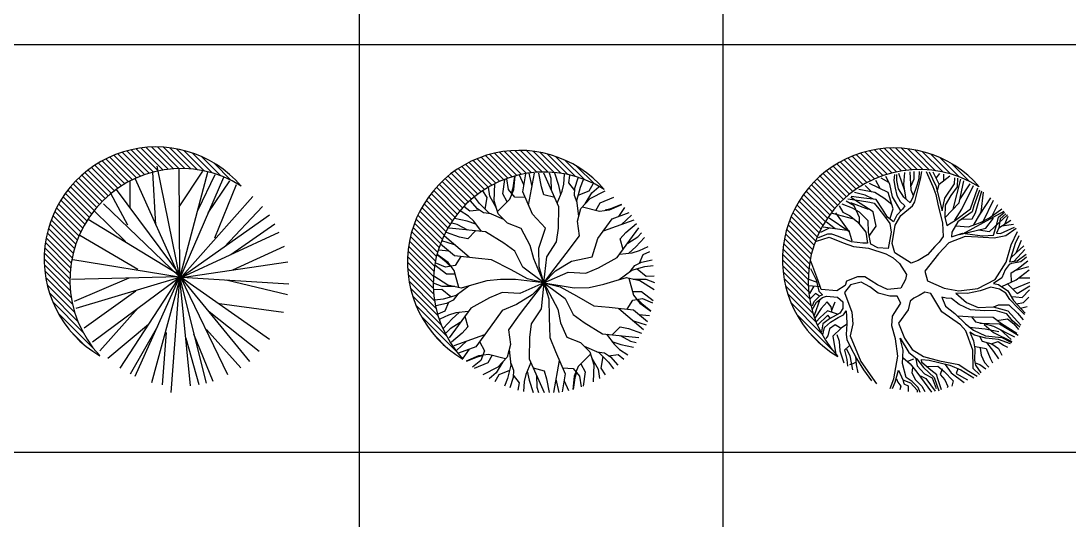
# Model space of a CAD drawing. Header units: millimetres. Extents: x -4017 to 59953, y -688 to 66564.
# Drawn here: x 8113 to 14185, y 13705 to 16596 of the extents above; entities that cross this region are included whole.
import ezdxf

# ---------------------------------------------------------------- set-up
doc = ezdxf.new("R2010")
doc.units = ezdxf.units.MM
doc.layers.add('www.cad-blocks.net', color=7, linetype='Continuous')
doc.styles.get("Standard").update_dxf_attribs({"font": 'arial.ttf'})

# ---------------------------------------------------------------- blocks, each defined once
blk = doc.blocks.new('A$C516926BB')
for p, q in [((12.5317, 38.5194), (12.5317, 0)), ((14.6381, 38.5194), (14.6381, 0)), ((0, 7.0831), (60.3118, 7.0831)), ((0, 4.7221), (62.4121, 4.7221))]:
    blk.add_line(p, q)
blk = doc.blocks.new('A$C42480E2E')
for p, q in [((0.6075, 1.2695), (0.478, 1.399)), ((0.6337, 1.2768), (0.5048, 1.4057)), ((0.6607, 1.2831), (0.5325, 1.4114)), ((0.6889, 1.2884), (0.5614, 1.4159)), ((0.7182, 1.2925), (0.5914, 1.4193)), ((0.7487, 1.2954), (0.6228, 1.4213)), ((0.7807, 1.2968), (0.6558, 1.4218)), ((0.8143, 1.2966), (0.6905, 1.4204)), ((0.8499, 1.2945), (0.7274, 1.417)), ((0.8877, 1.29), (0.7669, 1.4109)), ((0.9285, 1.2827), (0.8098, 1.4014)), ((0.4679, 1.2087), (0.3354, 1.3412)), ((0.4893, 1.2207), (0.3572, 1.3528)), ((0.5115, 1.232), (0.3798, 1.3636)), ((0.5343, 1.2425), (0.4032, 1.3737)), ((0.5579, 1.2523), (0.4273, 1.383)), ((0.5823, 1.2614), (0.4522, 1.3914)), ((0.9732, 1.2714), (0.8574, 1.3872)), ((1.0234, 1.2546), (0.9123, 1.3656)), ((0.3889, 1.1541), (0.2545, 1.2885)), ((0.4077, 1.1687), (0.2737, 1.3026)), ((0.4271, 1.1827), (0.2936, 1.3162)), ((0.4472, 1.196), (0.3142, 1.329)), ((0.647, 0.9719), (0.6302, 1.2764)), ((0.6522, 1.3101), (0.7842, 0.6665)), ((0.7795, 1.2964), (0.7848, 0.6737)), ((0.7818, 1.0761), (0.9189, 1.2827)), ((0.7848, 0.6557), (0.9486, 1.2756)), ((1.0832, 1.2282), (0.982, 1.3294)), ((0.3198, 1.0895), (0.1837, 1.2256)), ((0.3362, 1.1066), (0.2005, 1.2422)), ((0.3531, 1.123), (0.2179, 1.2583)), ((0.3707, 1.1389), (0.2359, 1.2737)), ((0.4973, 1.0725), (0.4973, 1.2255)), ((0.5273, 1.238), (0.7842, 0.6665)), ((1.0384, 1.2445), (0.7848, 0.6557)), ((0.8926, 1.0582), (0.9907, 1.2629)), ((0.9495, 1.0402), (1.0762, 1.2266)), ((0.2745, 1.0346), (0.137, 1.1721)), ((0.289, 1.0535), (0.152, 1.1905)), ((0.3041, 1.0718), (0.1675, 1.2084)), ((0.417, 1.1758), (0.7998, 0.6628)), ((0.9884, 0.8964), (1.1144, 1.2052)), ((0.2349, 0.9739), (0.096, 1.1129)), ((0.2474, 0.9948), (0.109, 1.1333)), ((0.2607, 1.015), (0.1227, 1.153)), ((0.4854, 0.9683), (0.3869, 1.1525)), ((0.7848, 0.6557), (1.2089, 1.1351)), ((0.2015, 0.9072), (0.0609, 1.0477)), ((0.2119, 0.9301), (0.0719, 1.0702)), ((0.223, 0.9524), (0.0836, 1.0919)), ((0.4704, 0.8749), (0.2893, 1.0517)), ((0.7843, 0.6701), (0.3436, 1.0921)), ((1.0423, 0.8426), (1.2656, 1.077)), ((0.1749, 0.8335), (0.0324, 0.9759)), ((0.1829, 0.8589), (0.0411, 1.0007)), ((0.1918, 0.8834), (0.0506, 1.0246)), ((0.2552, 1.0029), (0.7788, 0.6844)), ((1.3047, 1.0266), (0.7938, 0.6664)), ((1.0813, 0.7994), (1.3363, 0.9763)), ((0.1617, 0.7799), (0.0177, 0.9239)), ((0.1678, 0.8071), (0.0246, 0.9504)), ((0.7938, 0.6664), (1.3611, 0.9277)), ((0.1528, 0.722), (0.0069, 0.8678)), ((0.1567, 0.7515), (0.0118, 0.8964)), ((0.5423, 0.7132), (0.2066, 0.9097)), ((0.149, 0.6589), (0.0009, 0.807)), ((0.1502, 0.6912), (0.0032, 0.8381)), ((1.0933, 0.7096), (1.3915, 0.8466)), ((0.1496, 0.6249), (0, 0.7745)), ((0.1521, 0.589), (0.0008, 0.7403)), ((0.1665, 0.7708), (0.7818, 0.67)), ((0.7968, 0.6665), (1.4114, 0.7559)), ((0.1571, 0.5506), (0.0037, 0.704)), ((0.7818, 0.67), (0.1579, 0.6544)), ((0.7848, 0.67), (0.9392, 0.0549)), ((0.7878, 0.67), (1.1886, 0.1805)), ((0.1651, 0.5092), (0.0091, 0.6652)), ((0.1773, 0.4636), (0.0176, 0.6232)), ((0.4913, 0.6628), (0.1732, 0.5278)), ((0.7848, 0.6665), (0.1841, 0.4862)), ((0.2808, 0.2925), (0.7812, 0.6664)), ((0.4397, 0.1413), (0.7758, 0.6557)), ((0.5273, 0.095), (0.7842, 0.6664)), ((0.6234, 0.0583), (0.7848, 0.6485)), ((0.7843, 0.6628), (0.7337, 0)), ((0.7848, 0.6628), (0.8455, 0.0391)), ((1.0633, 0.1024), (0.7908, 0.6665)), ((1.3047, 0.3064), (0.7938, 0.6665)), ((1.4166, 0.628), (0.7968, 0.6665)), ((1.0543, 0.6521), (1.4098, 0.5667)), ((0.1956, 0.4119), (0.0305, 0.577)), ((0.5302, 0.5874), (0.2309, 0.3719)), ((0.2247, 0.3493), (0.0498, 0.5243)), ((0.5452, 0.4904), (0.3227, 0.2415)), ((1.0154, 0.5156), (1.3867, 0.4652)), ((0.2879, 0.2527), (0.081, 0.4597)), ((0.9555, 0.4688), (1.246, 0.2388)), ((0.6051, 0.3934), (0.3678, 0.1969)), ((0.6561, 0.3825), (0.4987, 0.1067)), ((0.9405, 0.3646), (1.1392, 0.1436)), ((0.224, 0.2832), (0.1582, 0.349)), ((0.7069, 0.3467), (0.6837, 0.0451)), ((0.8208, 0.3143), (0.8966, 0.0459)), ((0.8656, 0.3395), (0.9773, 0.0656))]:
    blk.add_line(p, q)
for centre, radius, start, end in [((0.6484, 0.7734), 0.6484, 40.62303, 239.74497), ((0.7935, 0.6524), 0.6445, 57.42646, 222.94154)]:
    blk.add_arc(centre, radius, start, end)
at = {"width": 0.8, "flags": 9}
for tag, p in [('YSIZE', (0.7789, 0.6604)), ('XSIZE', (0.7828, 0.6604)), ('XSIZE', (0.7876, 0.6648)), ('YSIZE', (0.7876, 0.6648))]:
    blk.add_attdef(tag, p, '', height=0.000252, dxfattribs=at)
blk = doc.blocks.new('A$C1658129A')
for p, q in [((0.7182, 1.2727), (0.5914, 1.3994)), ((0.7487, 1.2755), (0.6228, 1.4014)), ((0.7807, 1.277), (0.6558, 1.4019)), ((0.8143, 1.2767), (0.6905, 1.4006)), ((0.8499, 1.2746), (0.7274, 1.3971)), ((0.5115, 1.2121), (0.3798, 1.3437)), ((0.5343, 1.2227), (0.4032, 1.3538)), ((0.5579, 1.2325), (0.4273, 1.3631)), ((0.5823, 1.2415), (0.4522, 1.3716)), ((0.6075, 1.2497), (0.478, 1.3792)), ((0.6337, 1.2569), (0.5048, 1.3858)), ((0.6607, 1.2633), (0.5325, 1.3915)), ((0.6889, 1.2685), (0.5614, 1.3961)), ((0.8877, 1.2702), (0.7669, 1.391)), ((0.9285, 1.2628), (0.8098, 1.3815)), ((0.9732, 1.2515), (0.8574, 1.3673)), ((1.0234, 1.2347), (0.9123, 1.3458)), ((0.4077, 1.1488), (0.2737, 1.2827)), ((0.4271, 1.1628), (0.2936, 1.2963)), ((0.4472, 1.1761), (0.3142, 1.3092)), ((0.4679, 1.1888), (0.3354, 1.3214)), ((0.4893, 1.2008), (0.3572, 1.3329)), ((1.0832, 1.2083), (0.982, 1.3095)), ((0.3362, 1.0867), (0.2005, 1.2224)), ((0.3531, 1.1031), (0.2179, 1.2384)), ((0.3707, 1.119), (0.2359, 1.2538)), ((0.3889, 1.1342), (0.2545, 1.2686)), ((0.552, 1.1496), (0.5639, 1.2335)), ((0.5847, 1.1756), (0.576, 1.238)), ((0.6116, 1.1861), (0.622, 1.2525)), ((0.6154, 1.1753), (0.6237, 1.253)), ((0.6749, 1.2024), (0.6486, 1.2592)), ((0.6681, 1.1624), (0.6859, 1.2665)), ((0.7022, 1.0846), (0.7368, 1.2702)), ((0.7225, 1.1935), (0.705, 1.2694)), ((0.7761, 1.1913), (0.7613, 1.2702)), ((0.8766, 1.0757), (0.7908, 1.2702)), ((0.8325, 1.2387), (0.8227, 1.2702)), ((0.8346, 1.1708), (0.8325, 1.2387)), ((0.8766, 1.1992), (0.8545, 1.2702)), ((0.9061, 1.2071), (0.9103, 1.264)), ((0.9355, 1.215), (0.9417, 1.2572)), ((0.9691, 1.1702), (0.9355, 1.215)), ((0.9699, 1.1835), (0.9894, 1.2437)), ((1.0017, 1.1887), (1.0201, 1.2328)), ((0.289, 1.0336), (0.152, 1.1706)), ((0.3041, 1.0519), (0.1675, 1.1885)), ((0.3198, 1.0696), (0.1837, 1.2057)), ((0.4609, 1.1285), (0.437, 1.1684)), ((0.4774, 1.1361), (0.4691, 1.1884)), ((0.502, 1.1105), (0.5058, 1.2082)), ((0.6215, 1.1309), (0.5847, 1.1756)), ((0.5928, 1.1204), (0.6154, 1.1753)), ((0.6019, 1.1546), (0.6116, 1.1861)), ((0.7245, 1.0336), (0.6681, 1.1624)), ((0.7908, 1.144), (0.7761, 1.1913)), ((0.8671, 1.0973), (0.8963, 1.1651)), ((0.888, 1.146), (0.8766, 1.1992)), ((0.8963, 1.1651), (0.9061, 1.2071)), ((0.9674, 1.1414), (0.9699, 1.1835)), ((0.9821, 1.1125), (1.0017, 1.1887)), ((0.99, 1.1433), (1.0533, 1.1677)), ((1.0302, 1.0931), (1.068, 1.1572)), ((1.0533, 1.1677), (1.0758, 1.2083)), ((1.0582, 1.123), (1.1447, 1.1686)), ((1.068, 1.1572), (1.1092, 1.1905)), ((0.2349, 0.9541), (0.096, 1.093)), ((0.2474, 0.9749), (0.109, 1.1134)), ((0.2607, 0.9951), (0.1227, 1.1331)), ((0.2745, 1.0147), (0.137, 1.1522)), ((0.4055, 1.0642), (0.3632, 1.1112)), ((0.4169, 1.0944), (0.388, 1.1324)), ((0.4732, 1.0393), (0.4169, 1.0944)), ((0.4505, 1.0616), (0.4609, 1.1285)), ((0.514, 1.0713), (0.4774, 1.1361)), ((0.5252, 1.0348), (0.502, 1.1105)), ((0.5211, 1.0481), (0.5928, 1.1204)), ((0.5775, 1.105), (0.552, 1.1496)), ((0.683, 1.1284), (0.6215, 1.1309)), ((0.8534, 1.1284), (0.7908, 1.144)), ((0.9836, 1.0998), (0.9674, 1.1414)), ((0.9924, 1.021), (0.9821, 1.1125)), ((1.0042, 1.0652), (1.0582, 1.123)), ((1.0912, 1.0549), (1.1171, 1.0993)), ((1.1171, 1.0993), (1.1957, 1.131)), ((0.2119, 0.9103), (0.0719, 1.0503)), ((0.223, 0.9325), (0.0836, 1.072)), ((0.3531, 1.0208), (0.306, 1.0529)), ((0.361, 1.0502), (0.3276, 1.0766)), ((0.4166, 1.0569), (0.361, 1.0502)), ((0.4407, 1.041), (0.4055, 1.0642)), ((0.4849, 1.0342), (0.4407, 1.041)), ((0.5575, 1.0025), (0.4732, 1.0393)), ((0.5791, 0.981), (0.5252, 1.0348)), ((0.8005, 0.9521), (0.7245, 1.0336)), ((0.8742, 0.9521), (0.8766, 1.0757)), ((0.9846, 0.9916), (1.0042, 1.0652)), ((1.0137, 1.0753), (1.1122, 1.0494)), ((1.1122, 1.0494), (1.1711, 1.0573)), ((1.1464, 1.0586), (1.1785, 1.0659)), ((1.1711, 1.0573), (1.2424, 1.0889)), ((1.1785, 1.0659), (1.2412, 1.0901)), ((1.1862, 1.0052), (1.2853, 1.0418)), ((1.2242, 1.0193), (1.2602, 1.0705)), ((0.1829, 0.839), (0.0411, 0.9808)), ((0.1918, 0.8635), (0.0506, 1.0047)), ((0.2015, 0.8873), (0.0609, 1.0279)), ((0.289, 0.9728), (0.2568, 0.9801)), ((0.3453, 0.9913), (0.2727, 1.0077)), ((0.3489, 0.9408), (0.289, 0.9728)), ((0.3971, 0.9746), (0.3453, 0.9913)), ((0.3847, 0.9913), (0.3531, 1.0208)), ((0.4288, 0.9321), (0.3847, 0.9913)), ((0.658, 0.9496), (0.5791, 0.981)), ((0.9968, 0.9075), (0.9846, 0.9916)), ((1.1029, 0.8919), (1.1862, 1.0052)), ((1.1358, 0.9367), (1.3139, 0.9996)), ((1.2403, 0.9736), (1.2973, 1.0267)), ((1.2652, 0.9262), (1.3262, 0.9784)), ((0.1678, 0.7873), (0.0246, 0.9305)), ((0.1749, 0.8136), (0.0324, 0.9561)), ((0.3018, 0.9003), (0.2261, 0.927)), ((0.4523, 0.9296), (0.2408, 0.9525)), ((0.395, 0.9358), (0.3501, 0.8894)), ((0.5581, 0.8657), (0.4523, 0.9296)), ((0.7112, 0.8514), (0.658, 0.9496)), ((0.7613, 0.8365), (0.8005, 0.9521)), ((0.8643, 0.8733), (0.8742, 0.9521)), ((1.2153, 0.7812), (1.3409, 0.9529)), ((1.2316, 0.8898), (1.2652, 0.9262)), ((1.3344, 0.901), (1.3569, 0.9252)), ((0.1567, 0.7316), (0.0118, 0.8765)), ((0.1617, 0.76), (0.0177, 0.904)), ((0.2729, 0.7924), (0.1916, 0.8598)), ((0.2732, 0.855), (0.1987, 0.8778)), ((0.3574, 0.783), (0.2139, 0.9058)), ((0.3501, 0.8894), (0.3018, 0.9003)), ((0.6214, 0.8177), (0.5581, 0.8657)), ((0.7327, 0.7747), (0.7112, 0.8514)), ((0.8079, 0.7865), (0.8643, 0.8733)), ((0.92, 0.8054), (0.9968, 0.9075)), ((1.0703, 0.7853), (1.1029, 0.8919)), ((1.2493, 0.8277), (1.2316, 0.8898)), ((1.2767, 0.8652), (1.3344, 0.901)), ((1.3223, 0.843), (1.3728, 0.8976)), ((0.1502, 0.6713), (0.0032, 0.8182)), ((0.1528, 0.7021), (0.0069, 0.848)), ((0.2242, 0.7553), (0.1718, 0.7975)), ((0.2354, 0.7532), (0.1723, 0.7992)), ((0.2417, 0.8183), (0.1794, 0.8238)), ((0.4126, 0.7768), (0.2729, 0.7924)), ((0.6683, 0.7255), (0.6214, 0.8177)), ((0.7638, 0.7287), (0.7613, 0.8365)), ((0.8555, 0.7226), (0.92, 0.8054)), ((1.2293, 0.8003), (1.3026, 0.8089)), ((1.2819, 0.8065), (1.3223, 0.843)), ((1.3026, 0.8089), (1.3439, 0.8215)), ((1.3435, 0.7484), (1.3655, 0.7999)), ((1.3439, 0.8215), (1.3953, 0.8462)), ((1.3655, 0.7999), (1.4051, 0.8157)), ((0.1496, 0.605), (0, 0.7546)), ((0.149, 0.639), (0.0009, 0.7872)), ((0.2259, 0.6854), (0.1592, 0.7376)), ((0.2198, 0.7267), (0.1614, 0.7504)), ((0.2769, 0.7362), (0.2198, 0.7267)), ((0.2466, 0.7311), (0.2242, 0.7553)), ((0.2716, 0.7061), (0.2354, 0.7532)), ((0.3098, 0.7883), (0.2769, 0.7362)), ((0.4871, 0.7686), (0.4126, 0.7768)), ((0.6018, 0.7101), (0.4871, 0.7686)), ((0.791, 0.6351), (0.7327, 0.7747)), ((0.791, 0.6351), (0.7638, 0.7287)), ((0.791, 0.6351), (0.8079, 0.7865)), ((0.8584, 0.7055), (0.9505, 0.7615)), ((0.9505, 0.7615), (1.0703, 0.7853)), ((1.1071, 0.7216), (1.2153, 0.7812)), ((1.2897, 0.7007), (1.3177, 0.7355)), ((1.3, 0.7083), (1.3758, 0.7294)), ((1.3177, 0.7355), (1.3553, 0.7544)), ((1.3553, 0.7544), (1.4172, 0.7676)), ((1.3758, 0.7294), (1.4232, 0.7355)), ((0.1521, 0.5691), (0.0008, 0.7204)), ((0.1571, 0.5307), (0.0037, 0.6841)), ((0.2349, 0.6225), (0.1521, 0.6746)), ((0.2773, 0.6852), (0.2259, 0.6854)), ((0.2984, 0.6079), (0.2716, 0.7061)), ((0.6963, 0.6584), (0.6018, 0.7101)), ((0.791, 0.6351), (0.6683, 0.7255)), ((0.791, 0.6351), (0.8555, 0.7226)), ((0.791, 0.6351), (0.8584, 0.7055)), ((0.791, 0.6351), (0.9306, 0.6962)), ((0.9306, 0.6962), (1.0339, 0.6907)), ((1.0339, 0.6907), (1.1071, 0.7216)), ((1.2259, 0.6536), (1.3, 0.7083)), ((1.3306, 0.7168), (1.3833, 0.6743)), ((1.3833, 0.6743), (1.4298, 0.6751)), ((0.1651, 0.4893), (0.0091, 0.6453)), ((0.2004, 0.614), (0.1509, 0.633)), ((0.2748, 0.6133), (0.2004, 0.614)), ((0.3119, 0.6047), (0.2349, 0.6225)), ((0.3561, 0.6166), (0.282, 0.562)), ((0.3855, 0.6245), (0.3119, 0.6047)), ((0.4595, 0.6459), (0.3855, 0.6245)), ((0.5393, 0.6551), (0.4595, 0.6459)), ((0.6253, 0.6551), (0.5393, 0.6551)), ((0.791, 0.6351), (0.6253, 0.6551)), ((0.791, 0.6351), (0.6514, 0.5741)), ((0.791, 0.6351), (0.6836, 0.4986)), ((0.791, 0.6351), (0.6963, 0.6584)), ((0.791, 0.6351), (0.7235, 0.5648)), ((0.791, 0.6351), (0.7741, 0.4837)), ((0.791, 0.6351), (0.9661, 0.606)), ((0.791, 0.6351), (0.8709, 0.4832)), ((0.791, 0.6351), (0.9136, 0.5448)), ((0.791, 0.6351), (0.8857, 0.6119)), ((0.791, 0.6351), (0.8182, 0.5415)), ((0.8857, 0.6119), (0.9802, 0.5602)), ((0.9661, 0.606), (1.052, 0.609)), ((1.052, 0.609), (1.138, 0.6275)), ((1.138, 0.6275), (1.1965, 0.6457)), ((1.1965, 0.6457), (1.27, 0.6655)), ((1.27, 0.6655), (1.3471, 0.6477)), ((1.2835, 0.6624), (1.3104, 0.5641)), ((1.3072, 0.6569), (1.3816, 0.6562)), ((1.3471, 0.6477), (1.4298, 0.5956)), ((1.3816, 0.6562), (1.4311, 0.6372)), ((0.1773, 0.4437), (0.0176, 0.6034)), ((0.1956, 0.392), (0.0305, 0.5571)), ((0.1986, 0.596), (0.1522, 0.5952)), ((0.2514, 0.5534), (0.1986, 0.596)), ((0.282, 0.562), (0.2062, 0.5408)), ((0.2923, 0.5696), (0.2643, 0.5347)), ((0.4749, 0.5487), (0.3666, 0.489)), ((0.5481, 0.5796), (0.4749, 0.5487)), ((0.6514, 0.5741), (0.5481, 0.5796)), ((0.7235, 0.5648), (0.6315, 0.5087)), ((0.9802, 0.5602), (1.0797, 0.5017)), ((1.3047, 0.585), (1.356, 0.5848)), ((1.3104, 0.5641), (1.3466, 0.5171)), ((1.356, 0.5848), (1.4228, 0.5326)), ((0.2247, 0.3294), (0.0498, 0.5044)), ((0.2062, 0.5408), (0.1588, 0.5347)), ((0.2267, 0.5158), (0.1648, 0.5026)), ((0.2385, 0.5218), (0.2165, 0.4703)), ((0.2643, 0.5347), (0.2267, 0.5158)), ((0.3666, 0.489), (0.2411, 0.3174)), ((0.6315, 0.5087), (0.5485, 0.474)), ((0.6836, 0.4986), (0.6468, 0.4495)), ((0.8182, 0.5415), (0.8207, 0.4338)), ((0.9136, 0.5448), (0.9606, 0.4525)), ((1.0797, 0.5017), (1.1693, 0.4934)), ((1.1693, 0.4934), (1.3091, 0.4779)), ((1.2246, 0.4873), (1.3681, 0.3645)), ((1.2721, 0.482), (1.3051, 0.534)), ((1.3051, 0.534), (1.3622, 0.5436)), ((1.3354, 0.5391), (1.3578, 0.515)), ((1.3466, 0.5171), (1.4097, 0.4711)), ((1.3578, 0.515), (1.4101, 0.4728)), ((1.3622, 0.5436), (1.4206, 0.5198)), ((0.2879, 0.2328), (0.081, 0.4398)), ((0.2165, 0.4703), (0.1769, 0.4545)), ((0.2381, 0.4488), (0.1867, 0.424)), ((0.2596, 0.4272), (0.2092, 0.3726)), ((0.2794, 0.4613), (0.2381, 0.4488)), ((0.3, 0.4637), (0.2596, 0.4272)), ((0.3527, 0.4699), (0.2794, 0.4613)), ((0.3326, 0.4425), (0.3504, 0.3805)), ((0.5485, 0.474), (0.4791, 0.3783)), ((0.6468, 0.4495), (0.5851, 0.3628)), ((0.7741, 0.4837), (0.7176, 0.397)), ((0.8207, 0.4338), (0.8248, 0.3176)), ((0.8709, 0.4832), (0.8862, 0.4035)), ((0.9606, 0.4525), (1.0239, 0.4046)), ((1.3091, 0.4779), (1.3903, 0.4104)), ((1.3403, 0.452), (1.4026, 0.4464)), ((0.2475, 0.3693), (0.2251, 0.345)), ((0.3053, 0.4051), (0.2475, 0.3693)), ((0.3504, 0.3805), (0.3168, 0.3441)), ((0.4791, 0.3783), (0.3958, 0.265)), ((0.7176, 0.397), (0.7078, 0.3181)), ((0.8862, 0.4035), (0.9239, 0.3207)), ((1.0239, 0.4046), (1.1297, 0.3407)), ((1.187, 0.3345), (1.2318, 0.3809)), ((1.2318, 0.3809), (1.2802, 0.37)), ((1.2802, 0.37), (1.3559, 0.3433)), ((1.3088, 0.4153), (1.3833, 0.3925)), ((0.224, 0.2634), (0.1582, 0.3292)), ((0.3168, 0.3441), (0.2558, 0.2918)), ((0.4461, 0.3335), (0.2681, 0.2706)), ((0.5851, 0.3628), (0.5974, 0.2787)), ((0.7078, 0.3181), (0.7054, 0.1946)), ((0.8248, 0.3176), (0.8575, 0.2366)), ((0.9239, 0.3207), (1.0029, 0.2893)), ((1.1297, 0.3407), (1.3411, 0.3178)), ((1.1532, 0.3381), (1.1973, 0.279)), ((1.2331, 0.3295), (1.293, 0.2974)), ((0.3417, 0.2966), (0.2847, 0.2435)), ((0.3958, 0.265), (0.2967, 0.2284)), ((0.3577, 0.251), (0.3218, 0.1998)), ((0.4178, 0.295), (0.4464, 0.2404)), ((0.5974, 0.2787), (0.5778, 0.2051)), ((0.5896, 0.2492), (0.5998, 0.1578)), ((1.0029, 0.2893), (1.0568, 0.2354)), ((1.0245, 0.2677), (1.1088, 0.2309)), ((1.1849, 0.2956), (1.2367, 0.2789)), ((1.1973, 0.279), (1.2288, 0.2495)), ((1.2288, 0.2495), (1.276, 0.2174)), ((1.2367, 0.2789), (1.3092, 0.2625)), ((1.293, 0.2974), (1.3252, 0.2901)), ((0.4109, 0.213), (0.3396, 0.1813)), ((0.4035, 0.2043), (0.3408, 0.1801)), ((0.4261, 0.1862), (0.3763, 0.1475)), ((0.4356, 0.2117), (0.4035, 0.2043)), ((0.4698, 0.2208), (0.4109, 0.213)), ((0.4464, 0.2404), (0.4261, 0.1862)), ((0.4908, 0.2153), (0.4649, 0.1709)), ((0.5683, 0.1949), (0.4698, 0.2208)), ((0.5778, 0.2051), (0.5238, 0.1472)), ((0.7054, 0.1946), (0.7912, 0)), ((0.8798, 0.1857), (0.8452, 0)), ((0.8575, 0.2366), (0.9139, 0.1078)), ((1.0609, 0.2222), (0.9892, 0.1498)), ((1.0568, 0.2354), (1.08, 0.1598)), ((1.068, 0.199), (1.1046, 0.1342)), ((1.0971, 0.236), (1.1413, 0.2292)), ((1.1088, 0.2309), (1.1651, 0.1758)), ((1.1315, 0.2087), (1.1211, 0.1417)), ((1.1413, 0.2292), (1.1765, 0.206)), ((1.1654, 0.2133), (1.221, 0.22)), ((1.1765, 0.206), (1.2188, 0.159)), ((1.221, 0.22), (1.2544, 0.1936)), ((0.4649, 0.1709), (0.3863, 0.1392)), ((0.5238, 0.1472), (0.4373, 0.1016)), ((0.5518, 0.1772), (0.514, 0.1131)), ((0.5919, 0.127), (0.5287, 0.1026)), ((0.5998, 0.1578), (0.5802, 0.0815)), ((0.5984, 0.1705), (0.6146, 0.1288)), ((0.6146, 0.1288), (0.6121, 0.0868)), ((0.7149, 0.173), (0.6857, 0.1052)), ((0.6939, 0.1243), (0.7054, 0.071)), ((0.7286, 0.1419), (0.7912, 0.1262)), ((0.7912, 0.1262), (0.8059, 0.0789)), ((0.899, 0.1419), (0.9605, 0.1394)), ((0.9605, 0.1394), (0.9973, 0.0947)), ((0.9892, 0.1498), (0.9666, 0.0949)), ((1.0045, 0.1652), (1.03, 0.1206)), ((1.08, 0.1598), (1.0762, 0.0621)), ((1.1046, 0.1342), (1.1129, 0.0819)), ((1.1211, 0.1417), (1.145, 0.1019)), ((1.1651, 0.1758), (1.194, 0.1378)), ((0.514, 0.1131), (0.4728, 0.0797)), ((0.5287, 0.1026), (0.5062, 0.0619)), ((0.5802, 0.0815), (0.5618, 0.0375)), ((0.6121, 0.0868), (0.5926, 0.0266)), ((0.6129, 0.1), (0.6465, 0.0552)), ((0.6759, 0.0631), (0.6717, 0.0063)), ((0.6857, 0.1052), (0.6759, 0.0631)), ((0.7054, 0.071), (0.7274, 0)), ((0.7473, 0.0994), (0.7495, 0.0316)), ((0.8059, 0.0789), (0.8207, 0)), ((0.8595, 0.0768), (0.877, 0.0008)), ((0.9139, 0.1078), (0.8961, 0.0037)), ((0.907, 0.0678), (0.9334, 0.0111)), ((0.9666, 0.0949), (0.9583, 0.0173)), ((0.9703, 0.0842), (0.96, 0.0177)), ((0.98, 0.1156), (0.9703, 0.0842)), ((0.9973, 0.0947), (1.006, 0.0322)), ((1.03, 0.1206), (1.0181, 0.0367)), ((0.6465, 0.0552), (0.6403, 0.013)), ((0.7495, 0.0316), (0.7593, 0))]:
    blk.add_line(p, q)
for centre, radius, start, end in [((0.6484, 0.7536), 0.6484, 40.62303, 239.74497), ((0.7935, 0.6326), 0.6445, 57.42646, 222.94154)]:
    blk.add_arc(centre, radius, start, end)
at = {"width": 0.8, "flags": 9}
for tag in ['XSIZE', 'YSIZE']:
    blk.add_attdef(tag, (0.7959, 0.6324), '', height=0.000252, dxfattribs=at)
blk = doc.blocks.new('A$C275944A1')
for p, q in [((0.6337, 1.2714), (0.5048, 1.4003)), ((0.6607, 1.2777), (0.5325, 1.406)), ((0.6889, 1.283), (0.5614, 1.4105)), ((0.7182, 1.2871), (0.5914, 1.4139)), ((0.7487, 1.29), (0.6228, 1.4159)), ((0.7807, 1.2914), (0.6558, 1.4164)), ((0.8143, 1.2912), (0.6905, 1.415)), ((0.8499, 1.2891), (0.7274, 1.4116)), ((0.8877, 1.2846), (0.7669, 1.4055)), ((0.4893, 1.2153), (0.3572, 1.3474)), ((0.5115, 1.2265), (0.3798, 1.3582)), ((0.5343, 1.2371), (0.4032, 1.3682)), ((0.5579, 1.2469), (0.4273, 1.3775)), ((0.5823, 1.2559), (0.4522, 1.386)), ((0.6075, 1.2641), (0.478, 1.3936)), ((0.9285, 1.2772), (0.8098, 1.396)), ((0.9732, 1.266), (0.8574, 1.3818)), ((1.0234, 1.2491), (0.9123, 1.3602)), ((0.3889, 1.1487), (0.2545, 1.283)), ((0.4077, 1.1633), (0.2737, 1.2972)), ((0.4271, 1.1773), (0.2936, 1.3107)), ((0.4472, 1.1906), (0.3142, 1.3236)), ((0.4679, 1.2033), (0.3354, 1.3358)), ((0.7465, 1.1724), (0.7391, 1.2779)), ((0.7637, 1.2381), (0.7637, 1.2795)), ((0.7931, 1.2802), (0.7907, 1.2381)), ((0.8005, 1.2355), (0.808, 1.28)), ((0.8326, 1.2789), (0.8716, 1.1934)), ((0.8496, 1.2775), (0.8888, 1.196)), ((1.0832, 1.2228), (0.982, 1.324)), ((0.3198, 1.0841), (0.1837, 1.2202)), ((0.3362, 1.1011), (0.2005, 1.2368)), ((0.3531, 1.1176), (0.2179, 1.2528)), ((0.3707, 1.1335), (0.2359, 1.2683)), ((0.5655, 1.1814), (0.5411, 1.2286)), ((0.6168, 1.2158), (0.5714, 1.2406)), ((0.6214, 1.2066), (0.5996, 1.2503)), ((0.6484, 1.2618), (0.6459, 1.2276)), ((0.6459, 1.2276), (0.6533, 1.1828)), ((0.6631, 1.2276), (0.6631, 1.2618)), ((0.6729, 1.1803), (0.6631, 1.2276)), ((0.7082, 1.1676), (0.6745, 1.2691)), ((0.7024, 1.2039), (0.7094, 1.2747)), ((0.7449, 1.1961), (0.7637, 1.2381)), ((0.7661, 1.104), (0.8005, 1.2355)), ((0.7907, 1.2381), (0.7784, 1.1987)), ((0.9085, 1.2066), (0.8735, 1.2751)), ((0.8905, 1.2417), (0.9127, 1.2688)), ((0.9085, 1.2066), (0.9695, 1.2553)), ((0.9352, 1.2279), (0.9348, 1.2642)), ((0.9888, 1.0619), (1.0345, 1.2353)), ((0.9968, 1.2092), (0.9992, 1.2434)), ((1.0139, 1.2407), (1.0115, 1.1908)), ((1.0237, 1.0987), (1.05, 1.2262)), ((0.2745, 1.0292), (0.137, 1.1666)), ((0.289, 1.0481), (0.152, 1.1851)), ((0.3041, 1.0664), (0.1675, 1.203)), ((0.4791, 1.1435), (0.4184, 1.1592)), ((0.5355, 1.1592), (0.4418, 1.1753)), ((0.5156, 1.1626), (0.4801, 1.1985)), ((0.6116, 1.1592), (0.5038, 1.2111)), ((0.5871, 1.1251), (0.5355, 1.1592)), ((0.641, 1.0646), (0.6116, 1.1592)), ((0.6386, 1.133), (0.6214, 1.2066)), ((0.6533, 1.1828), (0.6631, 1.1408)), ((0.7024, 1.1303), (0.6729, 1.1803)), ((0.716, 1.1186), (0.7024, 1.2039)), ((0.7592, 1.1391), (0.7465, 1.1724)), ((0.7784, 1.1987), (0.7563, 1.1303)), ((0.8716, 1.1934), (0.8888, 1.146)), ((0.8888, 1.196), (0.9256, 1.0514)), ((0.8971, 1.1634), (0.9085, 1.2066)), ((0.9403, 1.1251), (0.9968, 1.2092)), ((1.0115, 1.1908), (0.9747, 1.1408)), ((1.0277, 1.1179), (1.0874, 1.2084)), ((1.0385, 1.0619), (1.1068, 1.1979)), ((1.09, 1.0646), (1.1317, 1.1855)), ((1.1415, 1.1724), (1.1096, 1.0803)), ((1.1194, 1.0409), (1.1558, 1.1673)), ((1.1513, 1.0435), (1.1656, 1.1604)), ((0.2349, 0.9685), (0.096, 1.1075)), ((0.2474, 0.9894), (0.109, 1.1278)), ((0.2607, 1.0096), (0.1227, 1.1476)), ((0.4157, 1.0807), (0.3693, 1.1085)), ((0.3785, 1.1224), (0.4472, 1.1119)), ((0.5257, 1.0462), (0.3971, 1.1302)), ((0.4982, 1.0605), (0.3971, 1.0993)), ((0.4717, 1.1251), (0.3981, 1.1355)), ((0.4472, 1.1119), (0.5061, 1.1014)), ((0.5429, 1.1171), (0.4717, 1.1251)), ((0.5283, 1.1188), (0.4791, 1.1435)), ((0.5061, 1.1014), (0.5306, 1.0962)), ((0.5306, 1.0962), (0.5576, 1.0646)), ((0.5797, 1.0619), (0.5429, 1.1171)), ((0.6333, 1.0892), (0.5871, 1.1251)), ((0.6853, 1.0516), (0.6386, 1.133)), ((0.6631, 1.1408), (0.6827, 1.1066)), ((0.6827, 1.1066), (0.7097, 1.0803)), ((0.7391, 1.0987), (0.7024, 1.1303)), ((0.7563, 1.1303), (0.7391, 1.0987)), ((0.7539, 1.0803), (0.7661, 1.104)), ((0.8888, 1.146), (0.9011, 1.0908)), ((0.9256, 1.0514), (0.9403, 1.1251)), ((0.9411, 1.0116), (1.0237, 1.0987)), ((0.9747, 1.1408), (0.9428, 1.0856)), ((1.1452, 1.0332), (1.2078, 1.1275)), ((1.1636, 0.991), (1.2225, 1.1146)), ((0.2015, 0.9017), (0.0609, 1.0423)), ((0.2119, 0.9247), (0.0719, 1.0647)), ((0.223, 0.947), (0.0836, 1.0864)), ((0.4064, 1.0065), (0.2905, 1.0367)), ((0.3074, 1.0405), (0.3847, 0.9323)), ((0.3295, 1.0803), (0.349, 1.0435)), ((0.4064, 1.0683), (0.3466, 1.0908)), ((0.349, 1.0435), (0.3883, 1.0251)), ((0.4466, 1.0436), (0.4064, 1.0683)), ((0.4466, 1.0127), (0.4157, 1.0807)), ((0.4961, 0.9941), (0.4466, 1.0436)), ((0.5426, 0.9632), (0.5257, 1.0462)), ((0.5576, 1.0646), (0.5921, 1.022)), ((0.6091, 1.0146), (0.5797, 1.0619)), ((0.6222, 1.0046), (0.641, 1.0646)), ((0.695, 1.0619), (0.6631, 1.0278)), ((0.6852, 1.0251), (0.7539, 1.0803)), ((0.7097, 1.0803), (0.695, 1.0619)), ((0.9011, 1.0908), (0.9281, 0.9804)), ((0.9428, 1.0856), (0.9403, 1.0146)), ((0.9993, 0.9973), (1.0385, 1.0619)), ((1.0017, 0.9988), (1.09, 1.0646)), ((1.0998, 1.0462), (1.0164, 0.9883)), ((1.046, 0.9193), (1.2852, 1.0498)), ((1.1096, 1.0803), (1.0998, 1.0462)), ((1.0998, 1.0067), (1.1194, 1.0409)), ((1.1079, 0.9705), (1.1513, 1.0435)), ((1.1361, 1.0179), (1.1452, 1.0332)), ((1.2004, 1.012), (1.272, 1.0645)), ((1.2146, 1.0224), (1.2485, 1.0897)), ((1.2519, 1.0146), (1.2863, 1.0435)), ((1.2936, 1.0356), (1.2617, 1.0067)), ((0.1829, 0.8534), (0.0411, 0.9953)), ((0.1918, 0.878), (0.0506, 1.0192)), ((0.305, 0.9471), (0.2549, 0.9869)), ((0.3847, 0.9323), (0.2698, 1.009)), ((0.3883, 1.0251), (0.4349, 0.9883)), ((0.4349, 0.9883), (0.4838, 0.9292)), ((0.4466, 0.9756), (0.4466, 1.0127)), ((0.4987, 0.9279), (0.4961, 0.9941)), ((0.5921, 1.022), (0.623, 0.9787)), ((0.6435, 0.9883), (0.6091, 1.0146)), ((0.623, 0.9787), (0.6292, 0.9292)), ((0.6631, 1.0278), (0.6435, 0.9883)), ((0.6539, 0.9694), (0.6852, 1.0251)), ((0.9281, 0.9804), (0.9305, 0.9042)), ((0.9403, 1.0146), (0.9526, 0.9673)), ((0.9526, 0.9673), (1.0017, 0.9988)), ((1.0164, 0.9883), (0.9819, 0.9292)), ((1.0391, 1.0041), (1.0998, 1.0067)), ((1.0777, 0.9594), (1.1636, 0.991)), ((1.1481, 0.9853), (1.2004, 1.012)), ((1.1783, 0.9515), (1.2225, 1.0094)), ((1.2004, 0.9331), (1.3037, 1.0281)), ((1.2225, 0.9121), (1.2421, 0.9752)), ((1.2421, 0.9752), (1.2519, 1.0146)), ((1.2617, 1.0067), (1.2544, 0.9542)), ((1.2544, 0.9542), (1.323, 0.9988)), ((1.2706, 0.9647), (1.3386, 0.9746)), ((1.2876, 0.9758), (1.3073, 1.021)), ((0.1617, 0.7744), (0.0177, 0.9185)), ((0.1678, 0.8017), (0.0246, 0.9449)), ((0.1749, 0.828), (0.0324, 0.9705)), ((0.2608, 0.9174), (0.2068, 0.8963)), ((0.2713, 0.9519), (0.2207, 0.9269)), ((0.3859, 0.9358), (0.2366, 0.9567)), ((0.2853, 0.9174), (0.2608, 0.9174)), ((0.3246, 0.9042), (0.2853, 0.9174)), ((0.4043, 0.876), (0.3859, 0.9358)), ((0.4838, 0.9292), (0.493, 0.8643)), ((0.5116, 0.8581), (0.4987, 0.9279)), ((0.4998, 0.9043), (0.5426, 0.9632)), ((0.6292, 0.9292), (0.6116, 0.8332)), ((0.6361, 0.8622), (0.6539, 0.9694)), ((0.9819, 0.9292), (0.9788, 0.9014)), ((0.9788, 0.9014), (1.0438, 0.923)), ((1.0047, 0.9656), (1.0777, 0.9594)), ((1.0261, 0.9144), (1.1783, 0.9515)), ((1.0438, 0.923), (1.1587, 0.9068)), ((1.1353, 0.9411), (1.2004, 0.9331)), ((1.1587, 0.9068), (1.2225, 0.9121)), ((1.2544, 0.9542), (1.2397, 0.9226)), ((1.2397, 0.9226), (1.2642, 0.92)), ((1.2642, 0.92), (1.2838, 0.9305)), ((1.2838, 0.9305), (1.3451, 0.9568)), ((1.3533, 0.9493), (1.2936, 0.9068)), ((1.3255, 0.8543), (1.3626, 0.9319)), ((0.1528, 0.7166), (0.0069, 0.8624)), ((0.1567, 0.7461), (0.0118, 0.891)), ((0.1978, 0.8757), (0.2706, 0.899)), ((0.2706, 0.899), (0.3515, 0.8674)), ((0.4002, 0.8735), (0.3246, 0.9042)), ((0.3515, 0.8674), (0.4126, 0.8457)), ((0.4652, 0.8643), (0.4002, 0.8735)), ((0.493, 0.8643), (0.4652, 0.8643)), ((0.5527, 0.8385), (0.5116, 0.8581)), ((0.6509, 0.8096), (0.6361, 0.8622)), ((0.9077, 0.8704), (0.8829, 0.8457)), ((0.9634, 0.8674), (0.9046, 0.8024)), ((0.9305, 0.9042), (0.9077, 0.8704)), ((1.0581, 0.9042), (0.9634, 0.8674)), ((1.1317, 0.899), (1.0581, 0.9042)), ((1.2274, 0.8937), (1.1317, 0.899)), ((1.2936, 0.9068), (1.2274, 0.8937)), ((1.2961, 0.7544), (1.3255, 0.8543)), ((1.3476, 0.8622), (1.3157, 0.757)), ((1.3697, 0.9068), (1.3476, 0.8622)), ((1.3537, 0.8084), (1.3856, 0.8817)), ((0.149, 0.6535), (0.0009, 0.8016)), ((0.1502, 0.6858), (0.0032, 0.8327)), ((0.4126, 0.8457), (0.4992, 0.8364)), ((0.4992, 0.8364), (0.5983, 0.8024)), ((0.6116, 0.8332), (0.5527, 0.8385)), ((0.5983, 0.8024), (0.6416, 0.7808)), ((0.7465, 0.7491), (0.6509, 0.8096)), ((0.8398, 0.7964), (0.7858, 0.7649)), ((0.9046, 0.8024), (0.825, 0.7018)), ((0.8829, 0.8457), (0.8398, 0.7964)), ((1.3228, 0.7804), (1.355, 0.8096)), ((1.3433, 0.7603), (1.4049, 0.8275)), ((1.355, 0.8096), (1.398, 0.8487)), ((1.3599, 0.7623), (1.4114, 0.8017)), ((0.1496, 0.6195), (0, 0.7691)), ((0.1521, 0.5836), (0.0008, 0.7348)), ((0.2043, 0.6519), (0.1643, 0.7607)), ((0.6416, 0.7808), (0.6778, 0.7465)), ((0.6778, 0.7465), (0.7196, 0.6834)), ((0.7858, 0.7649), (0.7465, 0.7491)), ((1.2323, 0.6545), (1.2961, 0.7544)), ((1.3133, 0.7412), (1.2912, 0.7097)), ((1.328, 0.7465), (1.3133, 0.7412)), ((1.3157, 0.757), (1.3599, 0.7623)), ((1.382, 0.757), (1.328, 0.7465)), ((1.3463, 0.7066), (1.4266, 0.7304)), ((1.3599, 0.715), (1.421, 0.7634)), ((1.4138, 0.7833), (1.382, 0.757)), ((0.1571, 0.5452), (0.0037, 0.6985)), ((0.1626, 0.7176), (0.1945, 0.6519)), ((0.4349, 0.6703), (0.3711, 0.644)), ((0.4766, 0.6703), (0.4349, 0.6703)), ((0.5502, 0.623), (0.4766, 0.6703)), ((0.7196, 0.6834), (0.7127, 0.654)), ((0.825, 0.7018), (0.8398, 0.6466)), ((1.2912, 0.7097), (1.2715, 0.665)), ((1.3255, 0.6939), (1.3599, 0.715)), ((1.3267, 0.6389), (1.3255, 0.6939)), ((1.355, 0.6519), (1.4291, 0.7101)), ((0.1651, 0.5037), (0.0091, 0.6598)), ((0.1773, 0.4582), (0.0176, 0.6178)), ((0.198, 0.6384), (0.153, 0.6546)), ((0.2187, 0.6114), (0.1532, 0.6177)), ((0.1824, 0.6149), (0.1564, 0.5726)), ((0.1945, 0.6519), (0.2117, 0.5862)), ((0.2239, 0.5967), (0.2043, 0.6519)), ((0.3638, 0.6203), (0.3147, 0.5888)), ((0.394, 0.6231), (0.36, 0.5798)), ((0.3711, 0.644), (0.3638, 0.6203)), ((0.4559, 0.6385), (0.394, 0.6231)), ((0.5061, 0.6125), (0.4559, 0.6385)), ((0.5551, 0.5757), (0.5061, 0.6125)), ((0.6091, 0.5967), (0.5502, 0.623)), ((0.7127, 0.654), (0.6852, 0.6046)), ((0.8398, 0.6466), (0.9379, 0.6046)), ((1.1317, 0.6019), (1.2323, 0.6545)), ((1.2077, 0.6098), (1.1464, 0.5888)), ((1.2568, 0.5993), (1.2077, 0.6098)), ((1.2715, 0.665), (1.2225, 0.6309)), ((1.2225, 0.6309), (1.2519, 0.6256)), ((1.2519, 0.6256), (1.3059, 0.5888)), ((1.2702, 0.6131), (1.355, 0.6519)), ((1.3044, 0.6288), (1.3599, 0.573)), ((1.3345, 0.5985), (1.433, 0.6387)), ((1.3599, 0.573), (1.4326, 0.6179)), ((1.3697, 0.6634), (1.4325, 0.6649)), ((0.1956, 0.4065), (0.0305, 0.5716)), ((0.1921, 0.573), (0.1603, 0.5423)), ((0.2141, 0.5573), (0.1822, 0.5257)), ((0.214, 0.5572), (0.1921, 0.573)), ((0.197, 0.5231), (0.2313, 0.5494)), ((0.2117, 0.5862), (0.2313, 0.5651)), ((0.2313, 0.5651), (0.2141, 0.5573)), ((0.3147, 0.5888), (0.2239, 0.5967)), ((0.2313, 0.5494), (0.2559, 0.5573)), ((0.2559, 0.5573), (0.3196, 0.552)), ((0.3196, 0.552), (0.349, 0.5257)), ((0.36, 0.5798), (0.403, 0.4653)), ((0.6214, 0.5573), (0.5551, 0.5757)), ((0.6852, 0.6046), (0.6091, 0.5967)), ((0.6656, 0.5573), (0.6214, 0.5573)), ((0.6852, 0.5178), (0.6656, 0.5573)), ((0.7612, 0.5467), (0.7391, 0.5283)), ((0.7931, 0.5625), (0.7612, 0.5467)), ((0.825, 0.5809), (0.7931, 0.5625)), ((0.8594, 0.573), (0.825, 0.5809)), ((0.9232, 0.4679), (0.8594, 0.573)), ((0.9477, 0.5467), (0.9232, 0.552)), ((0.9232, 0.552), (0.9452, 0.4994)), ((0.9379, 0.6046), (1.0213, 0.5888)), ((0.9796, 0.5441), (0.9477, 0.5467)), ((1.0728, 0.573), (1.0041, 0.5757)), ((1.0041, 0.5757), (1.0655, 0.5205)), ((1.0213, 0.5888), (1.1317, 0.6019)), ((1.1464, 0.5888), (1.0728, 0.573)), ((1.2936, 0.5757), (1.2568, 0.5993)), ((1.3182, 0.5389), (1.2936, 0.5757)), ((1.3059, 0.5888), (1.3378, 0.5336)), ((1.3251, 0.5556), (1.3525, 0.5546)), ((1.3525, 0.5546), (1.3893, 0.5494)), ((1.3893, 0.5494), (1.4313, 0.5939)), ((1.3967, 0.5205), (1.4269, 0.5522)), ((0.2247, 0.3439), (0.0498, 0.5188)), ((0.1822, 0.5257), (0.1724, 0.4994)), ((0.1724, 0.4784), (0.197, 0.5231)), ((0.2172, 0.5386), (0.1832, 0.4453)), ((0.2239, 0.4863), (0.1881, 0.4305)), ((0.2583, 0.5257), (0.2239, 0.4863)), ((0.2828, 0.4968), (0.2583, 0.5257)), ((0.2872, 0.4639), (0.2828, 0.4968)), ((0.2856, 0.4761), (0.3049, 0.5257)), ((0.349, 0.4863), (0.3319, 0.46)), ((0.349, 0.5257), (0.349, 0.4863)), ((0.6656, 0.4837), (0.6852, 0.5178)), ((0.7391, 0.5283), (0.7293, 0.4784)), ((0.9452, 0.4994), (0.9992, 0.4574)), ((1.0237, 0.5099), (0.9796, 0.5441)), ((1.09, 0.4784), (1.0237, 0.5099)), ((1.0655, 0.5205), (1.1341, 0.4915)), ((1.1341, 0.4915), (1.22, 0.4968)), ((1.22, 0.4968), (1.3059, 0.4731)), ((1.2246, 0.4955), (1.2519, 0.5073)), ((1.2519, 0.5073), (1.3108, 0.5073)), ((1.3108, 0.5073), (1.3623, 0.46)), ((1.3648, 0.4889), (1.3182, 0.5389)), ((1.3378, 0.5336), (1.4065, 0.46)), ((1.3559, 0.5141), (1.3967, 0.5205)), ((1.4016, 0.4521), (1.3648, 0.4889)), ((1.3793, 0.4891), (1.4169, 0.4977)), ((0.2879, 0.2473), (0.081, 0.4542)), ((0.219, 0.4337), (0.1957, 0.4096)), ((0.2632, 0.4469), (0.2034, 0.3908)), ((0.2608, 0.4731), (0.219, 0.4337)), ((0.273, 0.4258), (0.2337, 0.3969)), ((0.3193, 0.4527), (0.2608, 0.4731)), ((0.279, 0.4293), (0.2632, 0.4469)), ((0.3319, 0.46), (0.273, 0.4258)), ((0.2779, 0.4074), (0.3221, 0.4337)), ((0.3221, 0.4337), (0.3539, 0.4495)), ((0.3539, 0.4495), (0.3687, 0.4731)), ((0.3687, 0.4731), (0.3711, 0.4416)), ((0.3711, 0.4416), (0.3736, 0.3969)), ((0.403, 0.4653), (0.4079, 0.3969)), ((0.6337, 0.3864), (0.6386, 0.4416)), ((0.6386, 0.4416), (0.6656, 0.4837)), ((0.7293, 0.4784), (0.6729, 0.4022)), ((1.0314, 0.3912), (0.9232, 0.4679)), ((0.9992, 0.4574), (1.0606, 0.3969)), ((1.0115, 0.4442), (1.1096, 0.439)), ((1.1734, 0.4731), (1.09, 0.4784)), ((1.0949, 0.439), (1.1194, 0.4101)), ((1.1096, 0.439), (1.22, 0.4363)), ((1.2323, 0.4758), (1.1734, 0.4731)), ((1.22, 0.4363), (1.2691, 0.3995)), ((1.301, 0.4547), (1.2323, 0.4758)), ((1.2421, 0.4179), (1.3035, 0.4258)), ((1.3329, 0.4153), (1.301, 0.4547)), ((1.3035, 0.4258), (1.3402, 0.3969)), ((1.3059, 0.4731), (1.382, 0.389)), ((1.3623, 0.46), (1.3944, 0.4213)), ((0.2337, 0.3969), (0.2264, 0.3522)), ((0.2337, 0.3338), (0.2436, 0.3759)), ((0.2436, 0.3759), (0.2779, 0.4074)), ((0.273, 0.368), (0.2632, 0.3286)), ((0.3049, 0.3917), (0.273, 0.368)), ((0.3393, 0.3733), (0.2926, 0.3259)), ((0.3368, 0.3733), (0.3049, 0.3917)), ((0.3711, 0.3943), (0.3393, 0.3733)), ((0.3736, 0.3969), (0.3687, 0.3365)), ((0.4079, 0.3969), (0.3932, 0.3286)), ((0.6558, 0.3102), (0.6337, 0.3864)), ((0.6729, 0.4022), (0.7073, 0.3154)), ((1.0624, 0.3571), (1.0314, 0.3912)), ((1.0606, 0.3969), (1.1072, 0.3601)), ((1.0826, 0.3785), (1.1738, 0.3695)), ((1.1194, 0.4101), (1.1661, 0.3995)), ((1.1439, 0.4022), (1.2573, 0.3973)), ((1.1661, 0.3995), (1.2225, 0.3838)), ((1.1685, 0.3943), (1.2233, 0.3479)), ((1.1738, 0.3695), (1.2542, 0.3541)), ((1.2225, 0.3838), (1.3451, 0.3233)), ((1.2573, 0.3973), (1.3656, 0.3324)), ((1.2617, 0.3654), (1.3254, 0.3077)), ((1.2691, 0.3995), (1.3574, 0.3443)), ((1.3746, 0.3785), (1.3329, 0.4153)), ((1.3402, 0.3969), (1.3672, 0.3654)), ((0.224, 0.2778), (0.1582, 0.3436)), ((0.2632, 0.3286), (0.2509, 0.3128)), ((0.2926, 0.3259), (0.3098, 0.2208)), ((0.3147, 0.3365), (0.3295, 0.297)), ((0.3687, 0.3365), (0.3736, 0.3075)), ((0.3736, 0.3075), (0.3932, 0.2655)), ((0.3932, 0.3286), (0.4546, 0.1787)), ((0.668, 0.2103), (0.6558, 0.3102)), ((0.6999, 0.2445), (0.6827, 0.3154)), ((0.6827, 0.3154), (0.7318, 0.2313)), ((0.7073, 0.3154), (0.7514, 0.2497)), ((1.1026, 0.2458), (1.0624, 0.3571)), ((1.1121, 0.3312), (1.0851, 0.3496)), ((1.0851, 0.3496), (1.1072, 0.2997)), ((1.1072, 0.3601), (1.1759, 0.3286)), ((1.1783, 0.3154), (1.1121, 0.3312)), ((1.1439, 0.3233), (1.1562, 0.297)), ((1.1759, 0.3286), (1.2715, 0.3181)), ((1.2519, 0.3075), (1.1783, 0.3154)), ((1.2233, 0.3479), (1.3285, 0.2953)), ((1.3206, 0.2813), (1.2519, 0.3075)), ((1.2715, 0.3181), (1.328, 0.2891)), ((0.3295, 0.297), (0.3319, 0.2418)), ((0.3859, 0.2707), (0.3589, 0.2445)), ((0.3589, 0.2445), (0.3736, 0.1919)), ((0.3711, 0.2523), (0.3908, 0.2129)), ((0.3932, 0.2655), (0.43, 0.1971)), ((0.695, 0.1682), (0.6999, 0.2445)), ((0.7514, 0.2497), (0.8176, 0.2077)), ((1.1047, 0.1393), (1.1026, 0.2458)), ((1.1072, 0.2997), (1.1146, 0.2523)), ((1.1146, 0.2523), (1.1121, 0.1866)), ((1.1194, 0.2655), (1.1808, 0.255)), ((1.1464, 0.2576), (1.1513, 0.2155)), ((1.1562, 0.297), (1.2126, 0.2813)), ((1.1808, 0.255), (1.2028, 0.1998)), ((1.1832, 0.2891), (1.2225, 0.2366)), ((1.2102, 0.2813), (1.2495, 0.2944)), ((1.2126, 0.2813), (1.2519, 0.255)), ((1.2495, 0.2944), (1.2813, 0.2734)), ((1.2519, 0.255), (1.2715, 0.2155)), ((1.2813, 0.2734), (1.3035, 0.2629)), ((0.3319, 0.2418), (0.3564, 0.1709)), ((0.3736, 0.1919), (0.3761, 0.1525)), ((0.3908, 0.2129), (0.4064, 0.1314)), ((0.4226, 0.2103), (0.4276, 0.1603)), ((0.43, 0.1971), (0.4693, 0.1314)), ((0.6459, 0.0789), (0.668, 0.2103)), ((0.6974, 0.2024), (0.7391, 0.1656)), ((0.7269, 0.1814), (0.7612, 0.1945)), ((0.7318, 0.2313), (0.7784, 0.1945)), ((0.7735, 0.1945), (0.7809, 0.1551)), ((0.7784, 0.1945), (0.8176, 0.1446)), ((0.8078, 0.1735), (0.8054, 0.1919)), ((0.8054, 0.1919), (0.8496, 0.1866)), ((0.8176, 0.2077), (0.9109, 0.184)), ((0.8496, 0.1866), (0.9698, 0.1577)), ((0.9109, 0.184), (1.0213, 0.163)), ((1.1121, 0.1866), (1.1194, 0.1577)), ((1.1513, 0.2155), (1.171, 0.1735)), ((1.2028, 0.1998), (1.2176, 0.1709)), ((1.2225, 0.2366), (1.2519, 0.1945)), ((0.4079, 0.1656), (0.3883, 0.1603)), ((0.4226, 0.1735), (0.4079, 0.1656)), ((0.4276, 0.1603), (0.4374, 0.113)), ((0.4546, 0.1787), (0.5446, 0.0501)), ((0.4693, 0.1314), (0.5159, 0.0683)), ((0.6533, 0.0605), (0.6729, 0.1287)), ((0.6729, 0.1287), (0.6974, 0.0735)), ((0.7171, 0.0867), (0.695, 0.1682)), ((0.7391, 0.1656), (0.7784, 0.1183)), ((0.7539, 0.1419), (0.7489, 0.113)), ((0.7809, 0.1551), (0.8226, 0.1078)), ((0.8594, 0.1287), (0.8078, 0.1735)), ((0.8176, 0.1446), (0.879, 0.0867)), ((0.8373, 0.1498), (0.9011, 0.1525)), ((0.8937, 0.1025), (0.8594, 0.1287)), ((0.9011, 0.1525), (0.9379, 0.1209)), ((0.9256, 0.1367), (0.9134, 0.1051)), ((0.9428, 0.163), (0.9772, 0.113)), ((0.9698, 0.1577), (1.0336, 0.1314)), ((1.0164, 0.1367), (1.0066, 0.1103)), ((1.0213, 0.163), (1.0704, 0.1287)), ((1.0336, 0.1314), (1.1096, 0.0841)), ((1.0704, 0.1287), (1.1282, 0.0949)), ((1.1417, 0.1034), (1.1047, 0.1393)), ((1.117, 0.1709), (1.1439, 0.163)), ((1.1194, 0.1577), (1.1489, 0.113)), ((1.1439, 0.163), (1.1783, 0.1367)), ((1.171, 0.1735), (1.1955, 0.1471)), ((0.6243, 0.0226), (0.6459, 0.0789)), ((0.6607, 0.0789), (0.668, 0.0605)), ((0.6974, 0.0735), (0.7416, 0.0551)), ((0.6999, 0.0683), (0.7024, 0.0499)), ((0.7514, 0.063), (0.7171, 0.0867)), ((0.7489, 0.113), (0.7711, 0.0735)), ((0.7858, 0.0289), (0.7514, 0.063)), ((0.7711, 0.0735), (0.8078, 0.0367)), ((0.7784, 0.1183), (0.8643, 0.0026)), ((0.8005, 0.0973), (0.8299, 0.0814)), ((0.8226, 0.1078), (0.8667, 0.0841)), ((0.8299, 0.0814), (0.8839, 0.0078)), ((0.8667, 0.0841), (0.8913, 0.0237)), ((0.879, 0.0867), (0.906, 0.0105)), ((0.8986, 0.0841), (0.8937, 0.1025)), ((0.9207, 0.0157), (0.8986, 0.0841)), ((0.9134, 0.1051), (0.9403, 0.0735)), ((0.9379, 0.1209), (0.9894, 0.0683)), ((0.9403, 0.0735), (0.9575, 0.0341)), ((0.9772, 0.113), (1.0532, 0.0578)), ((0.9894, 0.0683), (0.9821, 0.0367)), ((1.0066, 0.1103), (1.0728, 0.0735)), ((0.6386, 0.0237), (0.6533, 0.0605)), ((0.668, 0.0605), (0.6852, 0.0367)), ((0.6852, 0.0367), (0.6803, 0.0157)), ((0.7024, 0.0499), (0.7293, 0.0394)), ((0.7293, 0.0394), (0.7293, 0.0052)), ((0.7416, 0.0551), (0.7809, 0.0131)), ((0.7809, 0.0131), (0.7809, 0.0026)), ((0.798, 0), (0.7858, 0.0289)), ((0.8078, 0.0367), (0.825, 0.0052)), ((0.9575, 0.0341), (0.955, 0.0262))]:
    blk.add_line(p, q)
for centre, radius, start, end in [((0.6484, 0.768), 0.6484, 40.62303, 239.74497), ((0.7935, 0.647), 0.6445, 57.42646, 222.94154)]:
    blk.add_arc(centre, radius, start, end)
at = {"width": 0.8, "flags": 9}
for tag, p in [('XSIZE', (0.6834, 0.6079)), ('YSIZE', (0.848, 0.6401)), ('XSIZE', (0.6669, 0.5535)), ('YSIZE', (1.0049, 0.5876))]:
    blk.add_attdef(tag, p, '', height=0.000252, dxfattribs=at)

msp = doc.modelspace()

# ---------------------------------------------------------------- block references
at = {"xscale": 1000, "yscale": 1000, "zscale": 1000}
for name, p in [('A$C42480E2E', (8247.3, 14443.9)), ('A$C1658129A', (10351.8, 14443.9)), ('A$C275944A1', (12524.3, 14443.9))]:
    msp.add_blockref(name, p, dxfattribs=at)
at = {"layer": 'www.cad-blocks.net', "color": 155, "true_color": 0x546d8e, "xscale": 1000, "yscale": 1000, "zscale": 1000}
msp.add_blockref('A$C516926BB', (-2458.7, 9375.6), dxfattribs=at)

doc.saveas('drawing.dxf')
